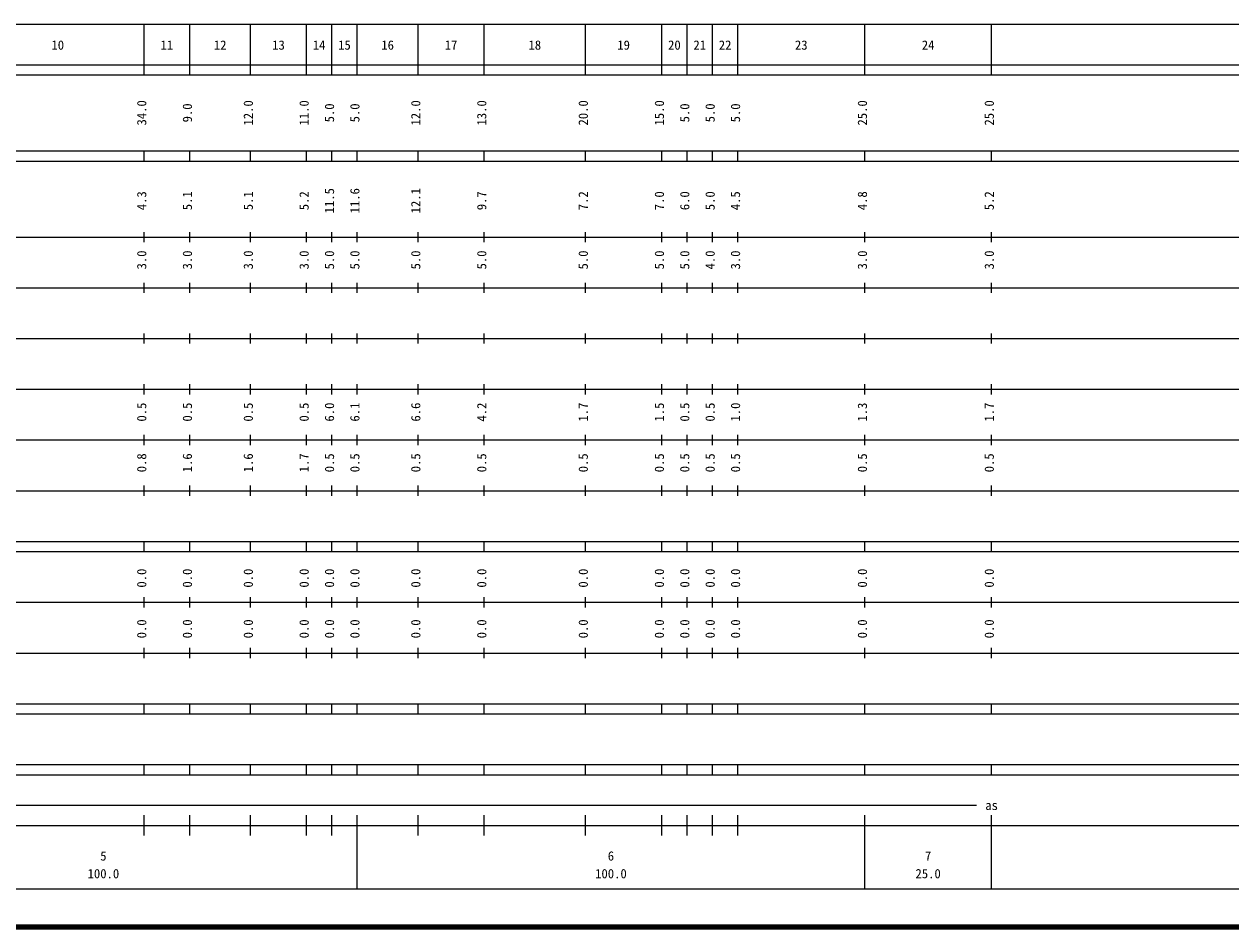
# Model space of a CAD drawing. Units: millimetres on the paper, enlarged 1000 times. Extents: x 40000 to 680000, y 20000 to 380000.
# Drawn here: x 302378 to 540149, y 20000 to 198000 of the extents above; entities that cross this region are included whole.
import ezdxf
from ezdxf.enums import TextEntityAlignment as Align

# ---------------------------------------------------------------- set-up
doc = ezdxf.new("R2010")
doc.units = ezdxf.units.MM
doc.header["$LTSCALE"] = 1000
doc.layers.add('M-TTL', color=2, linetype='Continuous', lineweight=140)
doc.layers.add('M-TTL-BAND', color=7, linetype='Continuous', lineweight=25)
doc.styles.add('ＭＳ ゴシック', font='')
doc.styles.get('ＭＳ ゴシック').set_extended_font_data('MS Gothic')

msp = doc.modelspace()

# ---------------------------------------------------------------- linework, layer by layer
at = {"layer": 'M-TTL'}
msp.add_line((40000, 20000), (680000, 20000), dxfattribs=at)
at = {"layer": 'M-TTL-BAND'}
for p, q in [((68000, 198000), (579000, 198000)), ((326000, 188000), (326000, 198000)), ((335000, 188000), (335000, 198000)), ((347000, 188000), (347000, 198000)), ((358000, 188000), (358000, 198000)), ((363000, 188000), (363000, 198000)), ((368000, 188000), (368000, 198000)), ((380000, 188000), (380000, 198000)), ((393000, 188000), (393000, 198000)), ((413000, 188000), (413000, 198000)), ((428000, 188000), (428000, 198000)), ((433000, 188000), (433000, 198000)), ((438000, 188000), (438000, 198000)), ((443000, 188000), (443000, 198000)), ((468000, 188000), (468000, 198000)), ((493000, 188000), (493000, 198000)), ((40000, 190000), (579000, 190000)), ((40000, 188000), (579000, 188000)), ((40000, 173000), (579000, 173000)), ((326000, 171000), (326000, 173000)), ((335000, 171000), (335000, 173000)), ((347000, 171000), (347000, 173000)), ((358000, 171000), (358000, 173000)), ((363000, 171000), (363000, 173000)), ((368000, 171000), (368000, 173000)), ((380000, 171000), (380000, 173000)), ((393000, 171000), (393000, 173000)), ((413000, 171000), (413000, 173000)), ((428000, 171000), (428000, 173000)), ((433000, 171000), (433000, 173000)), ((438000, 171000), (438000, 173000)), ((443000, 171000), (443000, 173000)), ((468000, 171000), (468000, 173000)), ((493000, 171000), (493000, 173000)), ((40000, 171000), (579000, 171000)), ((326000, 155000), (326000, 157000)), ((335000, 155000), (335000, 157000)), ((347000, 155000), (347000, 157000)), ((358000, 155000), (358000, 157000)), ((363000, 155000), (363000, 157000)), ((368000, 155000), (368000, 157000)), ((380000, 155000), (380000, 157000)), ((393000, 155000), (393000, 157000)), ((413000, 155000), (413000, 157000)), ((428000, 155000), (428000, 157000)), ((433000, 155000), (433000, 157000)), ((438000, 155000), (438000, 157000)), ((443000, 155000), (443000, 157000)), ((468000, 155000), (468000, 157000)), ((493000, 155000), (493000, 157000)), ((40000, 156000), (579000, 156000)), ((46000, 146000), (579000, 146000)), ((326000, 145000), (326000, 147000)), ((335000, 145000), (335000, 147000)), ((347000, 145000), (347000, 147000)), ((358000, 145000), (358000, 147000)), ((363000, 145000), (363000, 147000)), ((368000, 145000), (368000, 147000)), ((380000, 145000), (380000, 147000)), ((393000, 145000), (393000, 147000)), ((413000, 145000), (413000, 147000)), ((428000, 145000), (428000, 147000)), ((433000, 145000), (433000, 147000)), ((438000, 145000), (438000, 147000)), ((443000, 145000), (443000, 147000)), ((468000, 145000), (468000, 147000)), ((493000, 145000), (493000, 147000)), ((52000, 136000), (579000, 136000)), ((326000, 135000), (326000, 137000)), ((335000, 135000), (335000, 137000)), ((347000, 135000), (347000, 137000)), ((358000, 135000), (358000, 137000)), ((363000, 135000), (363000, 137000)), ((368000, 135000), (368000, 137000)), ((380000, 135000), (380000, 137000)), ((393000, 135000), (393000, 137000)), ((413000, 135000), (413000, 137000)), ((428000, 135000), (428000, 137000)), ((433000, 135000), (433000, 137000)), ((438000, 135000), (438000, 137000)), ((443000, 135000), (443000, 137000)), ((468000, 135000), (468000, 137000)), ((493000, 135000), (493000, 137000)), ((326000, 125000), (326000, 127000)), ((335000, 125000), (335000, 127000)), ((347000, 125000), (347000, 127000)), ((358000, 125000), (358000, 127000)), ((363000, 125000), (363000, 127000)), ((368000, 125000), (368000, 127000)), ((380000, 125000), (380000, 127000)), ((393000, 125000), (393000, 127000)), ((413000, 125000), (413000, 127000)), ((428000, 125000), (428000, 127000)), ((433000, 125000), (433000, 127000)), ((438000, 125000), (438000, 127000)), ((443000, 125000), (443000, 127000)), ((468000, 125000), (468000, 127000)), ((493000, 125000), (493000, 127000)), ((46000, 126000), (579000, 126000)), ((326000, 115000), (326000, 117000)), ((335000, 115000), (335000, 117000)), ((347000, 115000), (347000, 117000)), ((358000, 115000), (358000, 117000)), ((363000, 115000), (363000, 117000)), ((368000, 115000), (368000, 117000)), ((380000, 115000), (380000, 117000)), ((393000, 115000), (393000, 117000)), ((413000, 115000), (413000, 117000)), ((428000, 115000), (428000, 117000)), ((433000, 115000), (433000, 117000)), ((438000, 115000), (438000, 117000)), ((443000, 115000), (443000, 117000)), ((468000, 115000), (468000, 117000)), ((493000, 115000), (493000, 117000)), ((52000, 116000), (579000, 116000)), ((326000, 105000), (326000, 107000)), ((335000, 105000), (335000, 107000)), ((347000, 105000), (347000, 107000)), ((358000, 105000), (358000, 107000)), ((363000, 105000), (363000, 107000)), ((368000, 105000), (368000, 107000)), ((380000, 105000), (380000, 107000)), ((393000, 105000), (393000, 107000)), ((413000, 105000), (413000, 107000)), ((428000, 105000), (428000, 107000)), ((433000, 105000), (433000, 107000)), ((438000, 105000), (438000, 107000)), ((443000, 105000), (443000, 107000)), ((468000, 105000), (468000, 107000)), ((493000, 105000), (493000, 107000)), ((46000, 106000), (579000, 106000)), ((40000, 96000), (579000, 96000)), ((326000, 94000), (326000, 96000)), ((335000, 94000), (335000, 96000)), ((347000, 94000), (347000, 96000)), ((358000, 94000), (358000, 96000)), ((363000, 94000), (363000, 96000)), ((368000, 94000), (368000, 96000)), ((380000, 94000), (380000, 96000)), ((393000, 94000), (393000, 96000)), ((413000, 94000), (413000, 96000)), ((428000, 94000), (428000, 96000)), ((433000, 94000), (433000, 96000)), ((438000, 94000), (438000, 96000)), ((443000, 94000), (443000, 96000)), ((468000, 94000), (468000, 96000)), ((493000, 94000), (493000, 96000)), ((40000, 94000), (579000, 94000)), ((49000, 84000), (579000, 84000)), ((326000, 83000), (326000, 85000)), ((335000, 83000), (335000, 85000)), ((347000, 83000), (347000, 85000)), ((358000, 83000), (358000, 85000)), ((363000, 83000), (363000, 85000)), ((368000, 83000), (368000, 85000)), ((380000, 83000), (380000, 85000)), ((393000, 83000), (393000, 85000)), ((413000, 83000), (413000, 85000)), ((428000, 83000), (428000, 85000)), ((433000, 83000), (433000, 85000)), ((438000, 83000), (438000, 85000)), ((443000, 83000), (443000, 85000)), ((468000, 83000), (468000, 85000)), ((493000, 83000), (493000, 85000)), ((40000, 74000), (579000, 74000)), ((326000, 73000), (326000, 75000)), ((335000, 73000), (335000, 75000)), ((347000, 73000), (347000, 75000)), ((358000, 73000), (358000, 75000)), ((363000, 73000), (363000, 75000)), ((368000, 73000), (368000, 75000)), ((380000, 73000), (380000, 75000)), ((393000, 73000), (393000, 75000)), ((413000, 73000), (413000, 75000)), ((428000, 73000), (428000, 75000)), ((433000, 73000), (433000, 75000)), ((438000, 73000), (438000, 75000)), ((443000, 73000), (443000, 75000)), ((468000, 73000), (468000, 75000)), ((493000, 73000), (493000, 75000)), ((40000, 64000), (579000, 64000)), ((40000, 62000), (579000, 62000)), ((326000, 62000), (326000, 64000)), ((335000, 62000), (335000, 64000)), ((347000, 62000), (347000, 64000)), ((358000, 62000), (358000, 64000)), ((363000, 62000), (363000, 64000)), ((368000, 62000), (368000, 64000)), ((380000, 62000), (380000, 64000)), ((393000, 62000), (393000, 64000)), ((413000, 62000), (413000, 64000)), ((428000, 62000), (428000, 64000)), ((433000, 62000), (433000, 64000)), ((438000, 62000), (438000, 64000)), ((443000, 62000), (443000, 64000)), ((468000, 62000), (468000, 64000)), ((493000, 62000), (493000, 64000)), ((40000, 52000), (579000, 52000)), ((40000, 50000), (579000, 50000)), ((326000, 50000), (326000, 52000)), ((335000, 50000), (335000, 52000)), ((347000, 50000), (347000, 52000)), ((358000, 50000), (358000, 52000)), ((363000, 50000), (363000, 52000)), ((368000, 50000), (368000, 52000)), ((380000, 50000), (380000, 52000)), ((393000, 50000), (393000, 52000)), ((413000, 50000), (413000, 52000)), ((428000, 50000), (428000, 52000)), ((433000, 50000), (433000, 52000)), ((438000, 50000), (438000, 52000)), ((443000, 50000), (443000, 52000)), ((468000, 50000), (468000, 52000)), ((493000, 50000), (493000, 52000)), ((124772, 44000), (490000, 44000)), ((326000, 38000), (326000, 42000)), ((335000, 38000), (335000, 42000)), ((347000, 38000), (347000, 42000)), ((358000, 38000), (358000, 42000)), ((363000, 38000), (363000, 42000)), ((368000, 27500), (368000, 42000)), ((380000, 38000), (380000, 42000)), ((393000, 38000), (393000, 42000)), ((413000, 38000), (413000, 42000)), ((428000, 38000), (428000, 42000)), ((433000, 38000), (433000, 42000)), ((438000, 38000), (438000, 42000)), ((443000, 38000), (443000, 42000)), ((468000, 27500), (468000, 42000)), ((493000, 27500), (493000, 42000)), ((40000, 40000), (579000, 40000)), ((68000, 27500), (579000, 27500))]:
    msp.add_line(p, q, dxfattribs=at)

# ---------------------------------------------------------------- texts
at = {"layer": 'M-TTL-BAND', "style": 'ＭＳ ゴシック'}
for s, p in [('10', (309000, 192405)), ('11', (330500, 192405)), ('12', (341000, 192405)), ('13', (352500, 192405)), ('14', (360500, 192405)), ('15', (365500, 192405)), ('16', (374000, 192405)), ('17', (386500, 192405)), ('18', (403000, 192405)), ('19', (420500, 192405)), ('20', (430500, 192405)), ('21', (435500, 192405)), ('22', (440500, 192405)), ('23', (455500, 192405)), ('24', (480500, 192405)), ('as', (493000, 42500)), ('5', (318000, 32523)), ('6', (418000, 32523)), ('7', (480500, 32523)), ('100.0', (318000, 29033)), ('100.0', (418000, 29033)), ('25.0', (480500, 29033))]:
    msp.add_text(s, height=1833, dxfattribs=at).set_placement(p, align=Align.BOTTOM_CENTER)
for s, p in [('34.0', (327000, 180500)), ('9.0', (336000, 180500)), ('12.0', (348000, 180500)), ('11.0', (359000, 180500)), ('5.0', (364000, 180500)), ('5.0', (369000, 180500)), ('12.0', (381000, 180500)), ('13.0', (394000, 180500)), ('20.0', (414000, 180500)), ('15.0', (429000, 180500)), ('5.0', (434000, 180500)), ('5.0', (439000, 180500)), ('5.0', (444000, 180500)), ('25.0', (469000, 180500)), ('25.0', (494000, 180500)), ('4.3', (327000, 163174)), ('5.1', (336000, 163174)), ('5.1', (348000, 163174)), ('5.2', (359000, 163174)), ('11.5', (364000, 163174)), ('11.6', (369000, 163174)), ('12.1', (381000, 163174)), ('9.7', (394000, 163174)), ('7.2', (414000, 163174)), ('7.0', (429000, 163174)), ('6.0', (434000, 163174)), ('5.0', (439000, 163174)), ('4.5', (444000, 163174)), ('4.8', (469000, 163174)), ('5.2', (494000, 163174)), ('3.0', (327000, 151500)), ('3.0', (336000, 151500)), ('3.0', (348000, 151500)), ('3.0', (359000, 151500)), ('5.0', (364000, 151500)), ('5.0', (369000, 151500)), ('5.0', (381000, 151500)), ('5.0', (394000, 151500)), ('5.0', (414000, 151500)), ('5.0', (429000, 151500)), ('5.0', (434000, 151500)), ('4.0', (439000, 151500)), ('3.0', (444000, 151500)), ('3.0', (469000, 151500)), ('3.0', (494000, 151500)), ('0.5', (327000, 121500)), ('0.5', (336000, 121500)), ('0.5', (348000, 121500)), ('0.5', (359000, 121500)), ('6.0', (364000, 121500)), ('6.1', (369000, 121500)), ('6.6', (381000, 121500)), ('4.2', (394000, 121500)), ('1.7', (414000, 121500)), ('1.5', (429000, 121500)), ('0.5', (434000, 121500)), ('0.5', (439000, 121500)), ('1.0', (444000, 121500)), ('1.3', (469000, 121500)), ('1.7', (494000, 121500)), ('0.8', (327000, 111500)), ('1.6', (336000, 111500)), ('1.6', (348000, 111500)), ('1.7', (359000, 111500)), ('0.5', (364000, 111500)), ('0.5', (369000, 111500)), ('0.5', (381000, 111500)), ('0.5', (394000, 111500)), ('0.5', (414000, 111500)), ('0.5', (429000, 111500)), ('0.5', (434000, 111500)), ('0.5', (439000, 111500)), ('0.5', (444000, 111500)), ('0.5', (469000, 111500)), ('0.5', (494000, 111500)), ('0.0', (327000, 88764)), ('0.0', (336000, 88764)), ('0.0', (348000, 88764)), ('0.0', (359000, 88764)), ('0.0', (364000, 88764)), ('0.0', (369000, 88764)), ('0.0', (381000, 88764)), ('0.0', (394000, 88764)), ('0.0', (414000, 88764)), ('0.0', (429000, 88764)), ('0.0', (434000, 88764)), ('0.0', (439000, 88764)), ('0.0', (444000, 88764)), ('0.0', (469000, 88764)), ('0.0', (494000, 88764)), ('0.0', (327000, 78764)), ('0.0', (336000, 78764)), ('0.0', (348000, 78764)), ('0.0', (359000, 78764)), ('0.0', (364000, 78764)), ('0.0', (369000, 78764)), ('0.0', (381000, 78764)), ('0.0', (394000, 78764)), ('0.0', (414000, 78764)), ('0.0', (429000, 78764)), ('0.0', (434000, 78764)), ('0.0', (439000, 78764)), ('0.0', (444000, 78764)), ('0.0', (469000, 78764)), ('0.0', (494000, 78764))]:
    msp.add_text(s, height=1833, rotation=90, dxfattribs=at).set_placement(p, align=Align.BOTTOM_CENTER)

doc.saveas('drawing.dxf')
